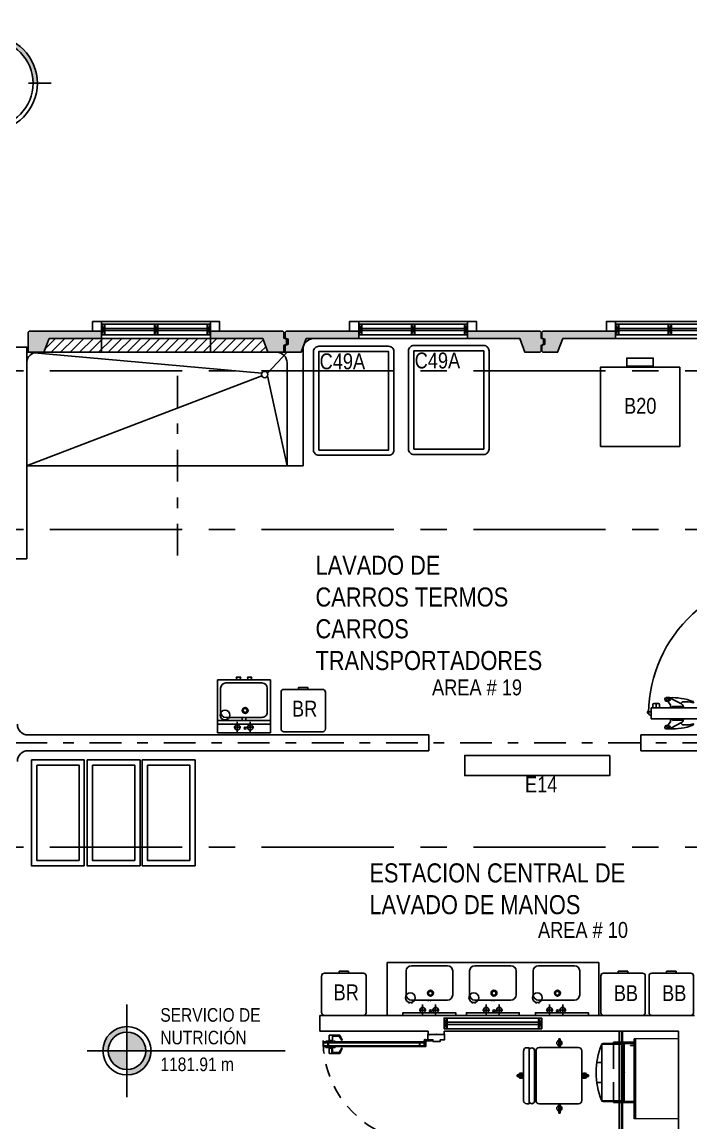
# Model space of a CAD drawing. Extents: x -28 to 149, y -33 to 76.
# Drawn here: x 40.31 to 46.62, y 27.67 to 38.07 of the extents above; entities that cross this region are included whole.
import ezdxf

# ---------------------------------------------------------------- set-up
doc = ezdxf.new("R2010")
doc.units = 0
doc.set_wipeout_variables(frame=1)
for name, pattern in [('CENTER', [2, 1.25, -0.25, 0.25, -0.25]), ('DASHDOT', [1, 0.5, -0.25, 0, -0.25]), ('DASHDOT2', [12.7, 6.35, -3.175, 0, -3.175]), ('HIDDEN', [0.375, 0.25, -0.125]), ('HIDDEN2', [0.1875, 0.125, -0.0625])]:
    doc.linetypes.add(name, pattern=pattern)
doc.layers.add('01', color=1, linetype='Continuous', lineweight=25)
for name, color, linetype in [('arq-columnas', 5, 'Continuous'), ('arq-ejes', 1, 'DASHDOT2'), ('arq-ejes-circulo', 3, 'Continuous'), ('arq-ejes-principales', 1, 'CENTER'), ('arq-equipamiento', 1, 'Continuous'), ('arq-hatch', 252, 'Continuous'), ('arq-mobiliario', 1, 'Continuous'), ('arq-mobiliario sanitario', 1, 'Continuous'), ('arq-niveles', 1, 'Continuous'), ('arq-pared mamposteria', 4, 'Continuous'), ('arq-paredes-liv', 3, 'Continuous'), ('arq-prefafricado', 1, 'Continuous'), ('arq-puertas', 2, 'Continuous'), ('arq-san', 1, 'Continuous'), ('arq-text-area', 3, 'Continuous'), ('arq-text-codigo', 1, 'Continuous'), ('arq-text-equipamiento', 2, 'Continuous'), ('arq-ventanas', 2, 'Continuous')]:
    doc.layers.add(name, color=color, linetype=linetype)
doc.layers.add('mv', color=191, linetype='Continuous', plot=False)
doc.styles.add('dape 2', font='ARIALN.TTF', dxfattribs={"height": 2.5})

# ---------------------------------------------------------------- blocks, each defined once
blk = doc.blocks.new('*U174')
for p, q in [((1.485, 0), (0, 0)), ((0, 0), (0, -0.56)), ((1.485, -0.56), (1.485, 0)), ((0, -0.56), (1.485, -0.56))]:
    blk.add_line(p, q)
at = {"color": 251}
for p, q in [((0, -0.53), (1.485, -0.53)), ((0, -0.54), (1.485, -0.54))]:
    blk.add_line(p, q, dxfattribs=at)
blk = doc.blocks.new('teclado')
for p, q in [((-0.285, 0.205), (-0.285, -0.145)), ((-0.275, 0.205), (-0.275, -0.145)), ((0.275, -0.145), (0.275, 0.205)), ((0.285, -0.145), (0.285, 0.205)), ((-0.275, -0.045), (0.275, -0.045)), ((-0.275, -0.242), (-0.275, -0.045)), ((-0.267, -0.25), (-0.267, -0.045)), ((0.267, -0.045), (0.267, -0.25)), ((0.275, -0.045), (0.275, -0.242)), ((0.262, -0.255), (-0.262, -0.255)), ((-0.095, -0.255), (-0.095, -0.304)), ((0.095, -0.255), (0.095, -0.304))]:
    blk.add_line(p, q)
at = {"linetype": 'HIDDEN'}
for p, q in [((0.285, 0.205), (-0.285, 0.205)), ((-0.285, -0.145), (0.285, -0.145))]:
    blk.add_line(p, q, dxfattribs=at)
for centre, major_axis, start_param, end_param in [((-0.255, -0.242), (0.0141, 0.0141), 2.356194, 3.551309), ((-0.262, -0.25), (-0.00354, 0.00354), 0.785398, 2.356194), ((0, 0.405), (-0.506, 0.506), 1.980513, 2.731876), ((0.255, -0.242), (-0.0141, 0.0141), 2.731876, 3.926991), ((0.262, -0.25), (0.00354, 0.00354), 3.926991, 5.497787)]:
    blk.add_ellipse(centre, major_axis=major_axis, ratio=1, start_param=start_param, end_param=end_param)
blk.add_point((0, -0.045))
blk = doc.blocks.new('*U156')
at = {"linetype": 'Continuous'}
h = blk.add_hatch(color=251, dxfattribs=at)
h.paths.add_polyline_path([(0.1643, 0.326), (0.1803, 0.326, -0.414214), (0, 0.1457), (0, 0.1617, 0.414214)])
h.paths.add_polyline_path([(-0.1643, 0.326), (-0.1803, 0.326, -0.414214), (0, 0.5063), (0, 0.4903, 0.414214)])
for p, q in [((0, 0.5577), (0, 0.4724)), ((0, 0.5432), (0, 0.4579)), ((-0.1464, 0.326), (-0.2317, 0.326)), ((0.1464, 0.326), (0.2317, 0.326)), ((0, 0.1796), (0, 0.0943))]:
    blk.add_line(p, q, dxfattribs=at)
at = {"linetype": 'CENTER', "ltscale": 0.7}
blk.add_line((0, 0.1457), (0, 0.1457), dxfattribs=at)
at = {"linetype": 'Continuous'}
for radius in [0.1803, 0.1643]:
    blk.add_circle((0, 0.326), radius, dxfattribs=at)
blk = doc.blocks.new('BB')
for points in [[(0.184, 0), (-0.184, 0)], [(-0.21, -0.026), (-0.21, -0.374)], [(0.21, -0.374), (0.21, -0.026)], [(-0.184, -0.4), (0.184, -0.4)]]:
    blk.add_lwpolyline(points)
blk.add_lwpolyline([(0.045, -0.4), (0.045, -0.417), (-0.045, -0.417), (-0.045, -0.4)], close=True)
for centre, start, end in [((0.184, -0.026), 0, 90), ((-0.184, -0.026), 90, 180), ((-0.184, -0.374), 180, 270), ((0.184, -0.374), 270, 0)]:
    blk.add_arc(centre, 0.0258, start, end)
blk = doc.blocks.new('BR')
for p, q in [((-0.21, -0.374), (-0.21, -0.026)), ((-0.184, 0), (0.184, 0)), ((0.21, -0.026), (0.21, -0.374)), ((0.184, -0.4), (-0.184, -0.4)), ((-0.045, -0.4), (-0.045, -0.417)), ((0.045, -0.4), (-0.045, -0.4)), ((0.045, -0.417), (0.045, -0.4)), ((-0.045, -0.417), (0.045, -0.417))]:
    blk.add_line(p, q)
for centre, start, end in [((-0.184, -0.026), 90, 180), ((0.184, -0.026), 0, 90), ((-0.184, -0.374), 180, 270), ((0.184, -0.374), 270, 0)]:
    blk.add_arc(centre, 0.0258, start, end)
blk = doc.blocks.new('E14')
blk.add_lwpolyline([(0, 0), (1.37, 0), (1.37, 0.19), (0, 0.19)], close=True)
blk = doc.blocks.new('B20A')
for points in [[(0.25, 0.761), (0.5, 0.761), (0.5, 0.836), (0.25, 0.836)], [(0, 0), (0.75, 0), (0.75, 0.75), (0, 0.75)]]:
    blk.add_lwpolyline(points, close=True)
blk.add_lwpolyline([(0.338, 0.761), (0.338, 0.75), (0.41, 0.75), (0.41, 0.761)])
blk.add_arc((0.374, 0.775), 0.0254, 214.3296, 325.6704)
blk = doc.blocks.new('C49A')
at = {"linetype": 'Continuous'}
blk.add_lwpolyline([(0.71, 0.515, -0.414214), (0.76, 0.465), (0.76, -0.465, -0.414214), (0.71, -0.515), (0.05, -0.515, -0.414214), (0, -0.465), (0, 0.465, -0.414214), (0.05, 0.515)], format="xyb", close=True, dxfattribs=at)
blk.add_lwpolyline([(0.71, 0.465), (0.71, -0.465), (0.05, -0.465), (0.05, 0.465)], close=True, dxfattribs=at)
blk = doc.blocks.new('LAV.')
for p, q in [((0.166, 0.5), (0.157, 0.525)), ((0.157, 0.525), (0.198, 0.525)), ((0.189, 0.5), (0.198, 0.525)), ((0.302, 0.525), (0.261, 0.525)), ((0.27, 0.5), (0.261, 0.525)), ((0.293, 0.5), (0.302, 0.525)), ((-0.021, 0.5), (0.479, 0.5)), ((-0.021, 0.5), (-0.021, 0)), ((0.009, 0.42), (0.009, 0.194)), ((0.059, 0.47), (0.399, 0.47)), ((0.449, 0.194), (0.449, 0.42)), ((0.479, 0), (0.479, 0.5)), ((0.479, 0.114), (-0.021, 0.114)), ((0.037, 0.122), (0.037, 0.114)), ((0.399, 0.144), (0.059, 0.144)), ((0.063, 0.122), (0.063, 0.114)), ((0.213, 0.138), (0.213, 0.114)), ((0.246, 0.138), (0.246, 0.114)), ((-0.021, 0.081), (0.479, 0.081)), ((0.132, 0.051), (0.2, 0.051)), ((0.166, 0), (0.166, 0.102)), ((0.254, 0.051), (0.322, 0.051)), ((0.288, 0), (0.288, 0.102)), ((-0.021, 0), (0.479, 0))]:
    blk.add_line(p, q)
for centre, radius in [((0.05, 0.167), 0.046), ((0.24, 0.21), 0.028), ((0.166, 0.051), 0.0254), ((0.24, 0.042), 0.0102), ((0.288, 0.051), 0.0254)]:
    blk.add_circle(centre, radius)
at = {"color": 251}
for radius in [0.0254, 0.0188]:
    blk.add_circle((0.24, 0.21), radius, dxfattribs=at)
for centre, radius, start, end in [((0.059, 0.42), 0.05, 90, 180), ((0.399, 0.42), 0.05, 0, 90), ((0.059, 0.194), 0.05, 180, 270), ((0.229, 0.119), 0.025, 48.2195, 131.7805), ((0.399, 0.194), 0.05, 270, 0)]:
    blk.add_arc(centre, radius, start, end)
blk = doc.blocks.new('DIV-V')
for p, q in [((0.03, 0.04), (0, -0.06)), ((0.03, -0.06), (0, 0.04))]:
    blk.add_line(p, q)
blk.add_lwpolyline([(0.03, 0.04), (0.03, -0.06), (0, -0.06), (0, 0.04)], close=True)
blk = doc.blocks.new('S09')
for p, q in [((0.205, 0.258), (0.205, 0.348)), ((0.218, 0.348), (0.205, 0.348)), ((0.218, 0.348), (0.218, 0.258)), ((0, 0.228), (0, -0.242)), ((0.403, 0.258), (0.03, 0.258)), ((0.433, -0.242), (0.433, 0.228)), ((0.448, 0.231), (0.448, -0.244)), ((0.499, 0.258), (0.499, -0.271)), ((0.52, 0.258), (0.499, 0.258)), ((0.55, -0.242), (0.55, 0.232)), ((0, 0), (-0.062, 0)), ((-0.062, 0), (-0.062, -0.014)), ((0.448, 0.026), (0.433, 0.026)), ((0.61, 0), (0.55, 0)), ((0.61, -0.014), (0.61, 0)), ((-0.062, -0.014), (0, -0.014)), ((0.449, -0.042), (0.433, -0.042)), ((0.55, -0.014), (0.61, -0.014)), ((0.03, -0.272), (0.403, -0.272)), ((0.205, -0.355), (0.205, -0.272)), ((0.218, -0.272), (0.218, -0.355)), ((0.499, -0.271), (0.52, -0.271)), ((0.218, -0.355), (0.205, -0.355))]:
    blk.add_line(p, q)
for centre, radius, start, end in [((0.212, 0.301), 0.0245, 105.2437, 254.7563), ((0.212, 0.301), 0.0245, 285.2437, 74.7563), ((0.03, 0.228), 0.03, 90, 180), ((0.403, 0.228), 0.03, 0, 90), ((0.473, 0.232), 0.0257, 360, 180), ((0.52, 0.228), 0.0304, 8.8063, 90), ((-0.025, -0.007), 0.0246, 16.0134, 163.9866), ((0.575, -0.007), 0.024, 17.4264, 162.5736), ((-0.025, -0.007), 0.0246, 197.9938, 342.0062), ((0.575, -0.007), 0.024, 197.4264, 342.5736), ((0.03, -0.242), 0.03, 180, 270), ((0.212, -0.315), 0.0245, 106.3464, 253.6536), ((0.212, -0.315), 0.0245, 284.1467, 75.8533), ((0.403, -0.242), 0.03, 270, 360), ((0.473, -0.244), 0.0257, 180, 0), ((0.52, -0.242), 0.0292, 270, 0)]:
    blk.add_arc(centre, radius, start, end)
blk = doc.blocks.new('GHJK')
at = {"layer": 'arq-hatch'}
h = blk.add_hatch(color=256, dxfattribs=at)
h.paths.add_polyline_path([(72.063, 153.2), (72.231, 153.2), (72.213, 153.153), (72.073, 153.153), (72.063, 153.163)])
h.paths.add_polyline_path([(72.063, 153.276), (72.063, 153.288), (72.063, 153.343), (72.073, 153.353), (72.757, 153.353), (72.757, 153.283), (72.263, 153.283), (72.231, 153.2), (72.063, 153.2), (72.063, 153.218), (72.063, 153.231), (72.063, 153.253)])
h = blk.add_hatch(color=256, dxfattribs=at)
h.paths.add_polyline_path([(73.786, 153.353), (74.47, 153.353), (74.48, 153.343), (74.48, 153.288), (74.504, 153.276), (74.504, 153.231), (74.48, 153.218), (74.48, 153.2), (74.311, 153.2), (74.28, 153.283), (73.786, 153.283)])
h.paths.add_polyline_path([(74.311, 153.2), (74.48, 153.2), (74.48, 153.163), (74.47, 153.153), (74.329, 153.153)])
h = blk.add_hatch(color=256, dxfattribs=at)
h.paths.add_polyline_path([(74.491, 153.343), (74.501, 153.353), (75.186, 153.353), (75.186, 153.283), (74.691, 153.283), (74.659, 153.2), (74.491, 153.2), (74.491, 153.218), (74.521, 153.231), (74.521, 153.276), (74.491, 153.288)])
h.paths.add_polyline_path([(74.491, 153.163), (74.491, 153.2), (74.659, 153.2), (74.641, 153.153), (74.501, 153.153)])
h = blk.add_hatch(color=256, dxfattribs=at)
h.paths.add_polyline_path([(76.909, 153.343), (76.899, 153.353), (76.214, 153.353), (76.214, 153.283), (76.709, 153.283), (76.741, 153.2), (76.909, 153.2), (76.909, 153.218), (76.879, 153.231), (76.879, 153.276), (76.909, 153.288)])
h.paths.add_polyline_path([(76.909, 153.163), (76.909, 153.2), (76.741, 153.2), (76.759, 153.153), (76.899, 153.153)])
h = blk.add_hatch(color=256, dxfattribs=at)
h.paths.add_polyline_path([(76.214, 153.353), (76.899, 153.353), (76.909, 153.343), (76.909, 153.288), (76.933, 153.276), (76.933, 153.231), (76.909, 153.218), (76.909, 153.2), (76.74, 153.2), (76.709, 153.283), (76.214, 153.283)])
h.paths.add_polyline_path([(76.74, 153.2), (76.909, 153.2), (76.909, 153.163), (76.899, 153.153), (76.757, 153.153)])
h = blk.add_hatch(color=256, dxfattribs=at)
h.paths.add_polyline_path([(77.083, 153.2), (76.915, 153.2), (76.915, 153.163), (76.925, 153.153), (77.065, 153.153)])
h.paths.add_polyline_path([(77.115, 153.283), (77.612, 153.283), (77.612, 153.353), (76.925, 153.353), (76.915, 153.343), (76.915, 153.288), (76.945, 153.276), (76.945, 153.231), (76.915, 153.218), (76.915, 153.2), (77.083, 153.2)])
for p, q in [((73.786, 153.283), (73.786, 153.353)), ((75.186, 153.283), (75.186, 153.353)), ((76.214, 153.283), (76.214, 153.353)), ((76.214, 153.353), (76.214, 153.283))]:
    blk.add_line(p, q)
at = {"layer": 'arq-prefafricado'}
for p, q in [((72.757, 153.353), (72.757, 153.283)), ((73.786, 153.353), (73.786, 153.283)), ((75.186, 153.353), (75.186, 153.283)), ((77.612, 153.353), (77.612, 153.283))]:
    blk.add_line(p, q, dxfattribs=at)
for points in [[(72.757, 153.283), (72.263, 153.283), (72.213, 153.153), (72.213, 153.153), (72.073, 153.153), (72.063, 153.163), (72.063, 153.218), (72.063, 153.231), (72.063, 153.276), (72.063, 153.288), (72.063, 153.343), (72.073, 153.353), (72.757, 153.353)], [(73.786, 153.353), (74.47, 153.353), (74.48, 153.343), (74.48, 153.288), (74.504, 153.276), (74.504, 153.231), (74.48, 153.218), (74.48, 153.163), (74.47, 153.153), (74.329, 153.153), (74.329, 153.153), (74.28, 153.283), (73.786, 153.283)], [(75.186, 153.283), (74.691, 153.283), (74.641, 153.153), (74.641, 153.153), (74.501, 153.153), (74.491, 153.163), (74.491, 153.218), (74.521, 153.231), (74.521, 153.276), (74.491, 153.288), (74.491, 153.343), (74.501, 153.353), (75.186, 153.353)], [(76.214, 153.353), (76.899, 153.353), (76.909, 153.343), (76.909, 153.288), (76.933, 153.276), (76.933, 153.231), (76.909, 153.218), (76.909, 153.163), (76.899, 153.153), (76.757, 153.153), (76.757, 153.153), (76.709, 153.283), (76.214, 153.283)], [(77.612, 153.283), (77.115, 153.283), (77.065, 153.153), (77.065, 153.153), (76.925, 153.153), (76.915, 153.163), (76.915, 153.218), (76.945, 153.231), (76.945, 153.276), (76.915, 153.288), (76.915, 153.343), (76.925, 153.353), (77.612, 153.353)]]:
    blk.add_lwpolyline(points, dxfattribs=at)
at = {"layer": 'arq-ventanas'}
for p, q in [((73.786, 153.418), (72.757, 153.418)), ((73.257, 153.378), (72.787, 153.378)), ((73.257, 153.358), (72.787, 153.358)), ((73.756, 153.378), (73.287, 153.378)), ((73.756, 153.358), (73.287, 153.358)), ((75.186, 153.418), (76.214, 153.418)), ((75.216, 153.378), (75.685, 153.378)), ((75.216, 153.358), (75.685, 153.358)), ((75.715, 153.378), (76.184, 153.378)), ((75.715, 153.358), (76.184, 153.358)), ((78.64, 153.418), (77.612, 153.418)), ((78.111, 153.378), (77.642, 153.378)), ((78.111, 153.358), (77.642, 153.358)), ((78.61, 153.378), (78.141, 153.378)), ((78.61, 153.358), (78.141, 153.358)), ((73.786, 153.318), (72.757, 153.318)), ((75.186, 153.318), (76.214, 153.318)), ((78.64, 153.318), (77.612, 153.318))]:
    blk.add_line(p, q, dxfattribs=at)
for points in [[(72.672, 153.353), (72.672, 153.443), (72.757, 153.443), (72.757, 153.353)], [(73.872, 153.353), (73.872, 153.443), (73.786, 153.443), (73.786, 153.353)], [(73.786, 153.353), (73.786, 153.443), (73.872, 153.443), (73.872, 153.353)], [(75.1, 153.353), (75.1, 153.443), (75.186, 153.443), (75.186, 153.353)], [(75.186, 153.353), (75.186, 153.443), (75.1, 153.443), (75.1, 153.353)], [(76.3, 153.353), (76.3, 153.443), (76.214, 153.443), (76.214, 153.353)], [(76.214, 153.353), (76.214, 153.443), (76.3, 153.443), (76.3, 153.353)], [(77.526, 153.353), (77.526, 153.443), (77.612, 153.443), (77.612, 153.353)], [(77.612, 153.353), (77.612, 153.443), (77.526, 153.443), (77.526, 153.353)]]:
    blk.add_lwpolyline(points, dxfattribs=at)
for points in [[(73.786, 153.283), (73.786, 153.443), (72.757, 153.443), (72.757, 153.283)], [(75.186, 153.283), (75.186, 153.443), (76.214, 153.443), (76.214, 153.283)], [(78.64, 153.283), (78.64, 153.443), (77.612, 153.443), (77.612, 153.283)]]:
    blk.add_lwpolyline(points, close=True, dxfattribs=at)
at = {"layer": 'arq-ventanas', "xscale": -1, "rotation": 0.0006313759814169372}
for p in [(72.787, 153.378), (73.287, 153.378), (75.216, 153.378), (77.642, 153.378), (78.141, 153.378)]:
    blk.add_blockref('DIV-V', p, dxfattribs=at)
at = {"layer": 'arq-ventanas'}
for p, rotation in [((73.756, 153.378), 359.9993686240185), ((75.685, 153.378), 359.9993686240187), ((76.184, 153.378), 359.9993686240187)]:
    blk.add_blockref('DIV-V', p, dxfattribs=dict(at, rotation=rotation))
blk = doc.blocks.new('LAVAMANOS')
for p, q in [((44.694, 30.536), (45.194, 30.536)), ((44.774, 30.506), (45.114, 30.506)), ((45.374, 30.506), (45.714, 30.506)), ((45.974, 30.506), (46.314, 30.506)), ((44.724, 30.456), (44.724, 30.23)), ((45.164, 30.23), (45.164, 30.456)), ((45.324, 30.456), (45.324, 30.23)), ((45.764, 30.23), (45.764, 30.456)), ((45.924, 30.456), (45.924, 30.23)), ((46.364, 30.23), (46.364, 30.456)), ((45.114, 30.18), (44.774, 30.18)), ((45.714, 30.18), (45.374, 30.18)), ((46.314, 30.18), (45.974, 30.18)), ((44.752, 30.158), (44.752, 30.15)), ((44.777, 30.158), (44.777, 30.15)), ((44.846, 30.087), (44.914, 30.087)), ((44.88, 30.036), (44.88, 30.138)), ((44.969, 30.087), (45.037, 30.087)), ((45.003, 30.036), (45.003, 30.138)), ((45.352, 30.158), (45.352, 30.15)), ((45.377, 30.158), (45.377, 30.15)), ((45.446, 30.087), (45.514, 30.087)), ((45.48, 30.036), (45.48, 30.138)), ((45.569, 30.087), (45.637, 30.087)), ((45.603, 30.036), (45.603, 30.138)), ((45.952, 30.158), (45.952, 30.15)), ((45.977, 30.158), (45.977, 30.15)), ((46.046, 30.087), (46.114, 30.087)), ((46.08, 30.036), (46.08, 30.138)), ((46.169, 30.087), (46.237, 30.087)), ((46.203, 30.036), (46.203, 30.138)), ((44.694, 30.036), (45.194, 30.036))]:
    blk.add_line(p, q)
blk.add_lwpolyline([(44.544, 30.536), (46.544, 30.536), (46.544, 30.036), (44.544, 30.036)], close=True)
for centre, radius in [((44.764, 30.203), 0.046), ((44.954, 30.246), 0.028), ((44.954, 30.246), 0.0254), ((44.954, 30.246), 0.0188), ((45.364, 30.203), 0.046), ((45.554, 30.246), 0.028), ((45.554, 30.246), 0.0254), ((45.554, 30.246), 0.0188), ((45.964, 30.203), 0.046), ((46.154, 30.246), 0.028), ((46.154, 30.246), 0.0254), ((46.154, 30.246), 0.0188), ((44.88, 30.087), 0.0254), ((44.954, 30.078), 0.0102), ((45.003, 30.087), 0.0254), ((45.48, 30.087), 0.0254), ((45.554, 30.078), 0.0102), ((45.603, 30.087), 0.0254), ((46.08, 30.087), 0.0254), ((46.154, 30.078), 0.0102), ((46.203, 30.087), 0.0254)]:
    blk.add_circle(centre, radius)
for centre, radius, start, end in [((44.774, 30.456), 0.05, 90, 180), ((45.114, 30.456), 0.05, 0, 90), ((45.374, 30.456), 0.05, 90, 180), ((45.714, 30.456), 0.05, 0, 90), ((45.974, 30.456), 0.05, 90, 180), ((46.314, 30.456), 0.05, 0, 90), ((44.774, 30.23), 0.05, 180, 270), ((44.944, 30.155), 0.025, 48.2195, 131.7805), ((45.114, 30.23), 0.05, 270, 0), ((45.374, 30.23), 0.05, 180, 270), ((45.544, 30.155), 0.025, 48.2195, 131.7805), ((45.714, 30.23), 0.05, 270, 0), ((45.974, 30.23), 0.05, 180, 270), ((46.314, 30.23), 0.05, 270, 0)]:
    blk.add_arc(centre, radius, start, end)
blk = doc.blocks.new('A01')
blk.add_wipeout([(0, 0), (15.12, 0), (15.12, -8.39), (0, -8.39)])
at = {"lineweight": 15}
for p, q in [((0, 0), (0, -8.07)), ((0, 0), (15.12, 0)), ((15.12, 0), (15.12, -8.07)), ((2.4, -8.07), (7.56, -8.07)), ((12.73, -8.07), (15.12, -8.07))]:
    blk.add_line(p, q, dxfattribs=at)
at = {"linetype": 'Continuous', "lineweight": 5}
for p, q in [((0, -8.07), (15.12, -8.07)), ((0, -8.07), (0, -8.39)), ((7.56, -8.07), (7.56, -8.39)), ((15.12, -8.07), (15.12, -8.39)), ((0, -8.39), (15.12, -8.39))]:
    blk.add_line(p, q, dxfattribs=at)
at = {"color": 251, "linetype": 'Continuous', "lineweight": 5}
for p, q in [((0, -8.19), (15.12, -8.19)), ((13.62, -8.39), (13.62, -8.41)), ((13.62, -8.39), (14.02, -8.39)), ((13.62, -8.41), (14.02, -8.41)), ((13.77, -8.59), (13.87, -8.59)), ((13.77, -8.59), (13.77, -9.08)), ((13.77, -8.62), (13.87, -8.62)), ((13.77, -8.69), (13.87, -8.69)), ((13.77, -8.98), (13.87, -8.98)), ((13.77, -9.04), (13.77, -9.08)), ((13.77, -9.05), (13.87, -9.05)), ((13.77, -9.08), (13.87, -9.08)), ((13.8, -8.41), (13.8, -8.59)), ((13.84, -8.41), (13.84, -8.59)), ((13.87, -8.59), (13.87, -9.08)), ((14.02, -8.39), (14.02, -8.41))]:
    blk.add_line(p, q, dxfattribs=at)
blk = doc.blocks.new('16')
for p, q in [((0, 1.319), (0, 1.046)), ((0, 1.319), (0.047, 1.319)), ((0, 1.319), (0.047, 1.046)), ((0, 1.046), (0.047, 1.319)), ((0.047, 1.046), (0.047, 1.319)), ((0.047, 1.141), (0.047, 1.209)), ((0.047, 1.209), (0.063, 1.209)), ((0.058, 1.149), (0.047, 1.141)), ((0.065, 1.138), (0.058, 1.149)), ((0.066, 1.206), (0.064, 1.206)), ((0.064, 1.192), (0.064, 1.206)), ((0.064, 1.204), (0.064, 1.195)), ((0.066, 1.192), (0.064, 1.192)), ((0.074, 1.147), (0.065, 1.138)), ((0.066, 1.192), (0.066, 1.206)), ((-0.113, 1.086), (-0.106, 1.086)), ((-0.113, 1.022), (-0.113, 1.086)), ((-0.113, 1.082), (-0.108, 1.086)), ((-0.113, 1.081), (-0.113, 1.075)), ((-0.113, 1.073), (-0.106, 1.079)), ((-0.113, 1.075), (-0.084, 1.075)), ((-0.113, 1.071), (-0.085, 1.071)), ((-0.113, 1.071), (-0.113, 1.066)), ((-0.113, 1.065), (-0.106, 1.071)), ((-0.113, 1.056), (-0.106, 1.062)), ((-0.113, 1.048), (-0.106, 1.054)), ((-0.113, 1.039), (-0.106, 1.046)), ((-0.106, 1.029), (-0.106, 1.086)), ((-0.061, 1.021), (-0.061, 1.05)), ((-0.056, 1.021), (-0.056, 1.049)), ((0, 1.046), (0.047, 1.046)), ((0.024, 1.02), (0.024, 1.049)), ((0.029, 1.02), (0.029, 1.049)), ((0.031, 1.068), (0.037, 1.07)), ((0.031, 1.067), (0.031, 1.069)), ((0.031, 1.068), (0.037, 1.066)), ((0.032, 1.067), (0.033, 1.069)), ((0.033, 1.067), (0.034, 1.069)), ((0.034, 1.067), (0.035, 1.07)), ((0.035, 1.066), (0.036, 1.07)), ((0.036, 1.066), (0.038, 1.07)), ((0.048, 1.07), (0.037, 1.07)), ((0.037, 1.066), (0.039, 1.07)), ((0.048, 1.066), (0.037, 1.066)), ((0.038, 1.066), (0.04, 1.07)), ((0.04, 1.066), (0.042, 1.07)), ((0.041, 1.066), (0.043, 1.07)), ((0.043, 1.066), (0.045, 1.07)), ((0.044, 1.066), (0.046, 1.07)), ((0.045, 1.066), (0.047, 1.07)), ((0.046, 1.066), (0.048, 1.07)), ((0.047, 1.066), (0.049, 1.07)), ((0.067, 1.07), (0.048, 1.07)), ((0.067, 1.066), (0.048, 1.066)), ((0.049, 1.066), (0.05, 1.07)), ((0.05, 1.099), (0.057, 1.093)), ((0.05, 1.085), (0.057, 1.078)), ((0.05, 1.071), (0.057, 1.064)), ((0.05, 1.066), (0.052, 1.07)), ((0.05, 1.057), (0.057, 1.05)), ((0.05, 1.042), (0.057, 1.036)), ((0.051, 1.111), (0.051, 1.029)), ((0.057, 1.111), (0.051, 1.111)), ((0.051, 1.066), (0.053, 1.07)), ((0.052, 1.111), (0.057, 1.107)), ((0.053, 1.066), (0.054, 1.07)), ((0.054, 1.066), (0.056, 1.07)), ((0.054, 1.066), (0.056, 1.07)), ((0.055, 1.066), (0.057, 1.07)), ((0.055, 1.066), (0.057, 1.07)), ((0.056, 1.066), (0.058, 1.07)), ((0.056, 1.066), (0.058, 1.07)), ((0.057, 1.111), (0.057, 1.023)), ((0.057, 1.066), (0.059, 1.07)), ((0.057, 1.066), (0.059, 1.07)), ((0.058, 1.066), (0.06, 1.07)), ((0.058, 1.066), (0.06, 1.07)), ((0.06, 1.066), (0.062, 1.07)), ((0.06, 1.066), (0.062, 1.07)), ((0.061, 1.066), (0.063, 1.07)), ((0.061, 1.066), (0.063, 1.07)), ((0.062, 1.066), (0.064, 1.07)), ((0.062, 1.066), (0.064, 1.07)), ((0.063, 1.066), (0.065, 1.07)), ((0.063, 1.066), (0.065, 1.07)), ((0.065, 1.066), (0.067, 1.07)), ((0.065, 1.066), (0.067, 1.07)), ((0.069, 1.072), (0.067, 1.072)), ((0.067, 1.064), (0.067, 1.072)), ((0.069, 1.064), (0.067, 1.064)), ((0.069, 1.064), (0.069, 1.072)), ((-0.113, 1.031), (-0.106, 1.037)), ((-0.113, 1.022), (-0.106, 1.029)), ((-0.049, 1.022), (-0.113, 1.022)), ((-0.049, 1.029), (-0.106, 1.029)), ((-0.104, 1.022), (-0.098, 1.029)), ((-0.096, 1.022), (-0.089, 1.029)), ((-0.094, 1.037), (-0.094, 1.032)), ((-0.094, 1.037), (0.047, 1.037)), ((-0.094, 1.032), (0.047, 1.032)), ((-0.063, 1.005), (-0.092, 1.032)), ((-0.092, 1.032), (-0.022, 1.032)), ((-0.087, 1.022), (-0.081, 1.029)), ((-0.079, 1.022), (-0.072, 1.029)), ((-0.07, 1.022), (-0.064, 1.029)), ((-0.066, 1.021), (-0.061, 1.021)), ((-0.022, 1.005), (-0.063, 1.005)), ((-0.062, 1.022), (-0.055, 1.029)), ((-0.056, 1.021), (-0.051, 1.021)), ((-0.053, 1.022), (-0.049, 1.027)), ((-0.049, 1.022), (-0.049, 1.029)), ((-0.022, 1.032), (-0.022, 1.005)), ((0.017, 1.023), (0.017, 1.029)), ((0.051, 1.029), (0.017, 1.029)), ((0.057, 1.023), (0.017, 1.023)), ((0.019, 1.02), (0.024, 1.02)), ((0.021, 1.03), (0.027, 1.023)), ((0.029, 1.02), (0.034, 1.02)), ((0.035, 1.03), (0.042, 1.023)), ((0.047, 1.037), (0.047, 1.032)), ((0.049, 1.03), (0.056, 1.023)), ((-0.047, 0.022), (-0.111, 0.022)), ((-0.111, 0.022), (-0.111, -0.042)), ((-0.111, 0.022), (-0.104, 0.015)), ((-0.111, 0.013), (-0.104, 0.007)), ((-0.111, 0.005), (-0.104, -0.002)), ((-0.047, 0.015), (-0.104, 0.015)), ((-0.104, 0.015), (-0.104, -0.042)), ((-0.102, 0.022), (-0.096, 0.015)), ((-0.094, 0.022), (-0.087, 0.015)), ((-0.094, 0.014), (0.047, 0.014)), ((-0.094, 0.009), (-0.094, 0.014)), ((-0.094, 0.009), (0.047, 0.009)), ((-0.085, 0.022), (-0.079, 0.015)), ((-0.077, 0.022), (-0.071, 0.015)), ((-0.068, 0.022), (-0.062, 0.015)), ((-0.066, 0.023), (-0.061, 0.023)), ((-0.061, 0.023), (-0.061, -0.006)), ((-0.06, 0.022), (-0.054, 0.015)), ((-0.056, 0.023), (-0.056, -0.005)), ((-0.056, 0.023), (-0.051, 0.023)), ((-0.052, 0.022), (-0.047, 0.017)), ((-0.047, 0.022), (-0.047, 0.015)), ((0, -0.255), (0, 0)), ((0, 0), (0.047, -0.255)), ((0, -0.255), (0.047, 0)), ((0, 0), (0.047, 0)), ((0.057, 0.022), (0.017, 0.022)), ((0.017, 0.022), (0.017, 0.016)), ((0.051, 0.016), (0.017, 0.016)), ((0.019, 0.024), (0.024, 0.024)), ((0.021, 0.016), (0.028, 0.022)), ((0.024, 0.024), (0.024, -0.005)), ((0.029, 0.024), (0.029, -0.005)), ((0.029, 0.024), (0.034, 0.024)), ((0.036, 0.016), (0.042, 0.022)), ((0.047, 0.009), (0.047, 0.014)), ((0.047, 0), (0.047, -0.255)), ((0.05, 0.016), (0.056, 0.022)), ((0.051, -0.066), (0.051, 0.016)), ((0.051, 0.003), (0.057, 0.009)), ((0.057, -0.066), (0.057, 0.022)), ((1.216, 0.015), (1.113, -0.038)), ((1.217, -0.046), (1.258, 0.007)), ((1.258, 0.022), (1.228, 0.022)), ((1.272, 0.007), (1.272, 0.007)), ((-0.113, -0.027), (-0.113, -0.022)), ((-0.113, -0.027), (-0.085, -0.027)), ((-0.113, -0.031), (-0.084, -0.031)), ((-0.113, -0.037), (-0.113, -0.031)), ((-0.111, -0.004), (-0.104, -0.01)), ((-0.111, -0.012), (-0.104, -0.019)), ((-0.111, -0.021), (-0.104, -0.027)), ((-0.111, -0.029), (-0.104, -0.036)), ((-0.111, -0.038), (-0.106, -0.042)), ((-0.111, -0.042), (-0.104, -0.042)), ((0.024, -0.021), (0.03, -0.019)), ((0.024, -0.021), (0.025, -0.022)), ((0.024, -0.021), (0.03, -0.023)), ((0.025, -0.021), (0.026, -0.023)), ((0.026, -0.02), (0.027, -0.023)), ((0.027, -0.02), (0.028, -0.023)), ((0.028, -0.02), (0.03, -0.023)), ((0.029, -0.019), (0.031, -0.023)), ((0.03, -0.019), (0.032, -0.023)), ((0.041, -0.02), (0.03, -0.02)), ((0.041, -0.023), (0.03, -0.023)), ((0.031, -0.019), (0.033, -0.023)), ((0.033, -0.019), (0.035, -0.023)), ((0.034, -0.019), (0.036, -0.023)), ((0.036, -0.019), (0.038, -0.023)), ((0.037, -0.019), (0.039, -0.023)), ((0.038, -0.019), (0.04, -0.023)), ((0.039, -0.019), (0.041, -0.023)), ((0.04, -0.019), (0.042, -0.023)), ((0.06, -0.02), (0.041, -0.02)), ((0.06, -0.023), (0.041, -0.023)), ((0.042, -0.019), (0.044, -0.023)), ((0.043, -0.019), (0.045, -0.023)), ((0.044, -0.019), (0.046, -0.023)), ((0.046, -0.019), (0.048, -0.023)), ((0.047, -0.019), (0.049, -0.023)), ((0.047, -0.019), (0.049, -0.023)), ((0.047, -0.102), (0.12, -0.102)), ((0.048, -0.019), (0.05, -0.023)), ((0.048, -0.019), (0.05, -0.023)), ((0.049, -0.019), (0.051, -0.023)), ((0.049, -0.019), (0.051, -0.023)), ((0.05, -0.019), (0.052, -0.023)), ((0.05, -0.019), (0.052, -0.023)), ((0.051, -0.011), (0.057, -0.005)), ((0.051, -0.019), (0.053, -0.023)), ((0.051, -0.019), (0.053, -0.023)), ((0.051, -0.025), (0.057, -0.019)), ((0.051, -0.04), (0.057, -0.033)), ((0.051, -0.054), (0.057, -0.047)), ((0.057, -0.066), (0.051, -0.066)), ((0.053, -0.019), (0.055, -0.023)), ((0.053, -0.019), (0.055, -0.023)), ((0.053, -0.066), (0.057, -0.061)), ((0.054, -0.019), (0.056, -0.023)), ((0.054, -0.019), (0.056, -0.023)), ((0.055, -0.019), (0.057, -0.023)), ((0.055, -0.019), (0.057, -0.023)), ((0.057, -0.019), (0.058, -0.023)), ((0.057, -0.019), (0.058, -0.023)), ((0.058, -0.019), (0.06, -0.023)), ((0.058, -0.019), (0.06, -0.023)), ((0.06, -0.017), (0.06, -0.025)), ((0.062, -0.017), (0.06, -0.017)), ((0.062, -0.025), (0.06, -0.025)), ((0.062, -0.017), (0.062, -0.025)), ((0.2, -0.099), (0.131, -0.099)), ((1.402, -0.075), (0.201, -0.076)), ((0.201, -0.076), (0.201, -0.178)), ((0.219, -0.045), (0.219, -0.076)), ((0.272, -0.034), (0.23, -0.034)), ((0.251, -0.034), (0.251, -0.076)), ((0.283, -0.076), (0.283, -0.045)), ((1.001, -0.024), (1.001, -0.023)), ((1.097, -0.073), (1.097, -0.063)), ((1.217, -0.073), (1.097, -0.073)), ((1.196, -0.061), (1.104, -0.061)), ((1.203, -0.073), (1.203, -0.069)), ((1.217, -0.073), (1.217, -0.046)), ((1.26, -0.01), (1.241, -0.015)), ((1.258, -0.008), (1.247, -0.008)), ((1.321, -0.044), (1.321, -0.075)), ((1.374, -0.033), (1.332, -0.033)), ((1.353, -0.033), (1.353, -0.075)), ((1.385, -0.075), (1.385, -0.044)), ((1.402, -0.177), (1.402, -0.075)), ((0.047, -0.174), (0.12, -0.174)), ((0.113, -0.117), (0.113, -0.159)), ((0.131, -0.178), (0.201, -0.178)), ((1.402, -0.177), (0.201, -0.177)), ((1.217, -0.18), (1.097, -0.18)), ((1.097, -0.18), (1.097, -0.189)), ((1.196, -0.191), (1.104, -0.191)), ((1.203, -0.18), (1.203, -0.183)), ((1.217, -0.18), (1.217, -0.206)), ((1.217, -0.206), (1.258, -0.259)), ((1.427, -0.113), (1.402, -0.113)), ((1.414, -0.142), (1.402, -0.142)), ((1.427, -0.129), (1.414, -0.142)), ((1.427, -0.113), (1.427, -0.129)), ((0, -0.255), (0.047, -0.255)), ((1.001, -0.228), (1.001, -0.229)), ((1.216, -0.267), (1.113, -0.214)), ((1.258, -0.274), (1.228, -0.274)), ((1.26, -0.242), (1.241, -0.237)), ((1.258, -0.244), (1.247, -0.244)), ((1.272, -0.259), (1.272, -0.259))]:
    blk.add_line(p, q)
for centre, radius in [((1.228, 0), 0.00681), ((1.228, 0), 0.00549), ((0.142, -0.138), 0.0151), ((0.142, -0.138), 0.0118), ((1.425, -0.117), 0.000994), ((1.228, -0.252), 0.00681), ((1.228, -0.252), 0.00549)]:
    blk.add_circle(centre, radius)
for centre, radius, start, end in [((0.142, -0.138), 1.285, 0.8368, 94.2373), ((0.197, 1.201), 0.134, 176.7338, 204.0123), ((-0.112, 1.073), 0.00749, 100.1593, 259.8407), ((-0.079, 1.073), 0.00568, 196.929, 150.9712), ((-0.058, 1.055), 0.00568, 286.929, 240.9712), ((0.027, 1.054), 0.00568, 286.929, 240.9712), ((-0.059, 1.023), 0.00749, 190.1593, 349.8407), ((0.026, 1.022), 0.00749, 190.1593, 349.8407), ((-0.059, 0.022), 0.00749, 10.1593, 169.8407), ((0.026, 0.022), 0.00749, 10.1593, 169.8407), ((1.2, -0.513), 0.535, 86.9352, 110.9881), ((1.227, -0.039), 0.0555, 56.3589, 101.8634), ((1.258, 0.007), 0.0148, 360, 90), ((1.258, 0.007), 0.0148, 270, 360), ((-0.112, -0.029), 0.00749, 100.1593, 259.8407), ((-0.079, -0.029), 0.00568, 209.0288, 163.071), ((-0.058, -0.011), 0.00568, 119.0288, 73.071), ((0.027, -0.01), 0.00568, 119.0288, 73.071), ((0.131, -0.117), 0.0185, 90, 180), ((0.23, -0.045), 0.0111, 90, 180), ((0.272, -0.045), 0.0111, 360, 90), ((1.012, -0.023), 0.0111, 110.9881, 180), ((1.004, -0.024), 0.00333, 180, 285.6424), ((1.087, -0.321), 0.305, 87.3934, 105.6424), ((1.125, -0.063), 0.0277, 113.7657, 180), ((1.104, -0.069), 0.00739, 90, 180), ((1.094, -0.041), 0.0256, 12.7076, 73.7561), ((1.196, -0.069), 0.00739, 360, 90), ((1.257, 0.004), 0.0148, 282.4066, 342.1719), ((1.332, -0.044), 0.0111, 90, 180), ((1.374, -0.044), 0.0111, 360, 90), ((0.131, -0.159), 0.0185, 180, 270), ((1.104, -0.183), 0.00739, 180, 270), ((1.125, -0.189), 0.0277, 180, 246.2343), ((1.196, -0.183), 0.00739, 270, 360), ((1.425, -0.117), 0.0108, 282.6683, 158.2264), ((1.425, -0.117), 0.00935, 284.7104, 154.5635), ((1.425, -0.117), 0.0064, 291.774, 141.1394), ((1.004, -0.228), 0.00333, 74.3576, 180), ((1.012, -0.229), 0.0111, 180, 249.0119), ((1.087, 0.069), 0.305, 254.3576, 272.6066), ((1.2, 0.261), 0.535, 249.0119, 273.0648), ((1.094, -0.211), 0.0256, 286.2439, 347.2924), ((1.227, -0.213), 0.0555, 258.1366, 303.6411), ((1.258, -0.259), 0.0148, 360, 90), ((1.258, -0.259), 0.0148, 270, 360), ((1.257, -0.256), 0.0148, 17.8281, 77.5934)]:
    blk.add_arc(centre, radius, start, end)
blk = doc.blocks.new('*U135')
for p, q in [((-0.123, 1.043), (-0.123, 0.953)), ((-0.115, 1.043), (-0.123, 1.043)), ((-0.07, 1.043), (-0.062, 1.043)), ((-0.062, 1.043), (-0.062, 0.953)), ((-0.179, 1.006), (-0.179, 0.909)), ((-0.128, 1.011), (-0.174, 1.011)), ((-0.169, 0.984), (-0.169, 0.917)), ((-0.134, 0.978), (-0.169, 0.978)), ((-0.128, 0.986), (-0.167, 0.986)), ((-0.134, 0.978), (-0.128, 0.986)), ((-0.128, 1.016), (-0.128, 0.981)), ((-0.123, 1.016), (-0.128, 1.016)), ((-0.123, 0.981), (-0.128, 0.981)), ((-0.115, 0.953), (-0.123, 0.953)), ((-0.07, 0.953), (-0.062, 0.953)), ((-0.062, 1.016), (-0.057, 1.016)), ((-0.062, 0.981), (-0.057, 0.981)), ((-0.057, 1.016), (-0.057, 0.981)), ((-0.057, 1.011), (-0.011, 1.011)), ((-0.051, 0.978), (-0.057, 0.986)), ((-0.051, 0.978), (-0.016, 0.978)), ((-0.016, 0.984), (-0.016, 0.917)), ((-0.006, 1.006), (-0.006, 0.909)), ((-0.13, 0.889), (-0.179, 0.909)), ((-0.128, 0.892), (-0.169, 0.917)), ((-0.128, 0.892), (-0.13, 0.889)), ((-0.057, 0.892), (-0.016, 0.917)), ((-0.057, 0.892), (-0.055, 0.889)), ((-0.055, 0.889), (-0.006, 0.909))]:
    blk.add_line(p, q)
for points in [[(-0.115, 1.068), (-0.07, 1.068), (-0.07, 0.109), (-0.115, 0.109)], [(-0.078, 1.023), (-0.108, 1.023), (-0.108, 1.063), (-0.078, 1.063)], [(-0.108, 0.159), (-0.078, 0.159), (-0.078, 1.018), (-0.108, 1.018)], [(-0.078, 0.154), (-0.108, 0.154), (-0.108, 0.114), (-0.078, 0.114)]]:
    blk.add_lwpolyline(points, close=True)
for points in [[(-0.065, 0.109), (-0.115, 0.109), (-0.115, 0.099), (-0.065, 0.099)], [(-1.063, -0.069), (-1.07, -0.069), (-1.07, -0.079), (-1.02, -0.079), (-1.02, -0.039), (-1.005, -0.039), (-1.005, 0.031), (-1.02, 0.031), (-1.02, 0.079), (-1.07, 0.079), (-1.07, 0.069), (-1.06, 0.069)], [(-0.007, -0.069), (0, -0.069), (0, -0.079), (-0.05, -0.079), (-0.05, -0.039), (-0.065, -0.039), (-0.065, 0.031), (-0.05, 0.031), (-0.05, 0.079), (0, 0.079), (0, 0.069), (-0.01, 0.069)], [(-0.051, 0.095), (-0.051, 0.045), (-0.061, 0.045), (-0.061, 0.095)]]:
    blk.add_lwpolyline(points)
blk.add_circle((-0.056, 0.104), 0.01)
at = {"color": 251, "linetype": 'HIDDEN2'}
blk.add_arc((-0.056, 0.104), 0.964, 90, 180, dxfattribs=at)
for centre, radius, start, end in [((-0.174, 1.006), 0.005, 90, 180), ((-0.167, 0.984), 0.002, 90, 180), ((-0.011, 1.006), 0.005, 360, 90)]:
    blk.add_arc(centre, radius, start, end)
at = {"layer": 'mv'}
for p in [(-1.07, 0), (0, 0)]:
    blk.add_point(p, dxfattribs=at)

msp = doc.modelspace()

# ---------------------------------------------------------------- hatches: boundary and pattern name
at = {"layer": 'arq-niveles'}
h = msp.add_hatch(color=8, dxfattribs=at)
h.paths.add_polyline_path([(41.119, 28.35, 0.414214), (41.297, 28.172), (41.297, 28.35)])
h.paths.add_polyline_path([(41.297, 28.527), (41.297, 28.35), (41.474, 28.35, 0.414214)])
h.paths.add_polyline_path([(41.069, 28.35), (41.119, 28.35, -0.414214), (41.297, 28.527), (41.297, 28.577, 0.414214)])
h.paths.add_polyline_path([(41.297, 28.172), (41.297, 28.122, 0.414214), (41.525, 28.35), (41.474, 28.35, -0.414214)])

# ---------------------------------------------------------------- linework, layer by layer
at = {"layer": '01'}
for p, q in [((41.057, 35.08), (41.057, 34.95)), ((42.086, 35.08), (42.086, 34.95)), ((41.057, 34.95), (40.373, 34.95)), ((42.77, 34.95), (41.057, 34.95))]:
    msp.add_line(p, q, dxfattribs=at)
at = {"layer": 'arq-columnas'}
msp.add_lwpolyline([(39.8, 35), (39.65, 35), (39.65, 33), (40.35, 33), (40.35, 35), (40.2, 35), (40.2, 34.25), (39.8, 34.25), (39.8, 35), (40.2, 35)], dxfattribs=at)
msp.add_arc((40.45, 34.85), 0.1, 90, 180, dxfattribs=at)
at = {"layer": 'arq-ejes', "linetype": 'DASHDOT', "ltscale": 0.6}
for p, q in [((41.775, 33.029), (41.775, 34.835)), ((53.144, 31.26), (40.112, 31.26))]:
    msp.add_line(p, q, dxfattribs=at)
at = {"layer": 'arq-ejes-principales'}
for p, q in [((-5.431, 34.775), (59.88, 34.775)), ((-5.431, 33.275), (59.88, 33.275)), ((-5.431, 30.275), (59.93, 30.275))]:
    msp.add_line(p, q, dxfattribs=at)
at = {"layer": 'arq-mobiliario'}
for points in [[(40.394, 31.099), (40.894, 31.099), (40.894, 30.099), (40.394, 30.099)], [(40.444, 31.049), (40.844, 31.049), (40.844, 30.149), (40.444, 30.149)], [(40.92, 31.099), (41.42, 31.099), (41.42, 30.099), (40.92, 30.099)], [(40.97, 31.049), (41.37, 31.049), (41.37, 30.149), (40.97, 30.149)], [(41.44, 31.099), (41.94, 31.099), (41.94, 30.099), (41.44, 30.099)], [(41.49, 31.049), (41.89, 31.049), (41.89, 30.149), (41.49, 30.149)]]:
    msp.add_lwpolyline(points, close=True, dxfattribs=at)
at = {"layer": 'arq-mobiliario sanitario'}
for points in [[(43.903, 28.684), (44.403, 28.684), (44.403, 28.71), (43.903, 28.71)], [(44.503, 28.684), (45.003, 28.684), (45.003, 28.71), (44.503, 28.71)], [(45.156, 28.684), (45.656, 28.684), (45.656, 28.71), (45.156, 28.71)]]:
    msp.add_lwpolyline(points, close=True, dxfattribs=at)
at = {"layer": 'arq-niveles'}
for p, q in [((41.297, 28.787), (41.297, 27.912)), ((42.791, 28.35), (40.92, 28.35))]:
    msp.add_line(p, q, dxfattribs=at)
for radius in [0.228, 0.177]:
    msp.add_circle((41.297, 28.35), radius, dxfattribs=at)
at = {"layer": 'arq-pared mamposteria'}
for p, q in [((42.941, 34.95), (42.991, 35.08)), ((42.991, 35.08), (43.06, 35.08)), ((42.96, 33.877), (42.96, 34.98)), ((42.71, 34.95), (42.941, 34.95)), ((42.81, 33.877), (42.81, 34.85)), ((42.81, 33.877), (42.96, 33.877)), ((40.362, 31.335), (44.15, 31.335)), ((44.15, 31.335), (44.15, 31.185)), ((46.15, 31.335), (53.196, 31.335)), ((46.15, 31.335), (46.15, 31.185)), ((40.362, 31.185), (44.15, 31.185)), ((46.15, 31.185), (47.116, 31.185)), ((46.15, 31.185), (53.346, 31.185))]:
    msp.add_line(p, q, dxfattribs=at)
for centre, start, end in [((43.06, 34.98), 90, 180), ((42.71, 34.85), 0, 90), ((40.362, 31.435), 180, 270), ((40.362, 31.085), 90, 180)]:
    msp.add_arc(centre, 0.1, start, end, dxfattribs=at)
at = {"layer": 'arq-paredes-liv'}
for p, q in [((43.119, 28.534), (43.119, 28.684)), ((43.119, 28.684), (45.215, 28.684)), ((46.658, 28.684), (45.215, 28.684)), ((44.143, 28.534), (43.119, 28.534)), ((44.143, 28.504), (44.143, 28.534)), ((45.215, 28.534), (44.293, 28.534)), ((44.293, 28.534), (44.293, 28.504)), ((45.215, 28.534), (46.508, 28.534)), ((46.508, 28.534), (46.508, 22.457)), ((44.293, 28.504), (44.143, 28.504))]:
    msp.add_line(p, q, dxfattribs=at)
at = {"layer": 'arq-san'}
for p, q in [((40.35, 34.95), (42.57, 34.752)), ((42.81, 34.95), (42.625, 34.752)), ((42.57, 34.727), (40.349, 33.877)), ((42.625, 34.727), (42.81, 33.877)), ((42.81, 33.877), (40.35, 33.877))]:
    msp.add_line(p, q, dxfattribs=at)
msp.add_circle((42.598, 34.74), 0.0298, dxfattribs=at)
at = {"layer": 'arq-ventanas', "color": 1}
for p, q in [((44.293, 28.659), (45.215, 28.659)), ((44.323, 28.619), (45.185, 28.619)), ((44.323, 28.599), (45.185, 28.599)), ((44.323, 28.559), (45.215, 28.559))]:
    msp.add_line(p, q, dxfattribs=at)

# ---------------------------------------------------------------- block references
at = {"layer": 'arq-ejes-circulo', "xscale": -2.5, "yscale": 2.5, "zscale": 2.5}
msp.add_blockref('*U156', (40, 36.677), dxfattribs=at)
at = {"layer": 'arq-equipamiento'}
for name, p, rotation in [('C49A', (43.819, 34.492), 180), ('C49A', (44.717, 34.5), 180), ('E14', (45.858, 31.141), 180.0000000000013), ('BR', (43.346, 28.684), 180), ('BB', (45.983, 28.684), 180), ('BB', (46.439, 28.684), 180)]:
    msp.add_blockref(name, p, dxfattribs=dict(at, rotation=rotation))
msp.add_blockref('B20A', (45.769, 34.059), dxfattribs=at)
at = {"layer": 'arq-equipamiento', "xscale": -1, "rotation": 180.000001597034}
msp.add_blockref('BB', (42.962, 31.365), dxfattribs=at)
at = {"layer": 'arq-hatch', "color": 2}
msp.add_blockref('GHJK', (-31.7, -118.203), dxfattribs=at)
at = {"layer": 'arq-mobiliario'}
for name, p, rotation in [('*U174', (46.508, 28.534), 270), ('S09', (45.594, 28.108), 180), ('teclado', (46.039, 28.145), 270)]:
    msp.add_blockref(name, p, dxfattribs=dict(at, rotation=rotation))
at = {"layer": 'arq-mobiliario sanitario'}
msp.add_blockref('LAVAMANOS', (-0.79, -1.352), dxfattribs=at)
at = {"layer": 'arq-puertas', "color": 253, "xscale": -1}
msp.add_blockref('16', (47.65, 31.665), dxfattribs=at)
at = {"layer": 'arq-puertas', "color": 253, "rotation": 90}
msp.add_blockref('*U135', (44.218, 28.504), dxfattribs=at)
at = {"layer": 'arq-san', "rotation": 1.597033990929901e-06}
msp.add_blockref('LAV.', (42.173, 31.356), dxfattribs=at)
at = {"layer": 'arq-ventanas', "color": 1, "rotation": 359.9991581653552}
for p in [(44.293, 28.619), (45.185, 28.619)]:
    msp.add_blockref('DIV-V', p, dxfattribs=at)

# ---------------------------------------------------------------- texts
at = {"layer": 'arq-niveles', "color": 2, "style": 'dape 2'}
msp.add_text('1181.91 m  ', height=0.12821, dxfattribs=at).set_placement((41.613, 28.158))
at = {"layer": 'arq-niveles', "color": 2, "insert": (41.612, 28.753), "char_height": 0.12821, "width": 1.68961, "attachment_point": 1, "style": 'dape 2'}
msp.add_mtext('SERVICIO DE NUTRICIÓN', dxfattribs=at)
at = {"layer": 'arq-text-area', "char_height": 0.18, "attachment_point": 1, "style": 'dape 2'}
for s, insert, width in [('LAVADO DE \\PCARROS TERMOS CARROS TRANSPORTADORES', (43.078, 33.028), 2.28149), ('ESTACION CENTRAL DE LAVADO DE MANOS', (43.587, 30.121), 2.90911)]:
    msp.add_mtext(s, dxfattribs=dict(at, insert=insert, width=width))
at = {"layer": 'arq-text-codigo', "style": 'dape 2'}
for s, p in [('AREA # 19', (44.179, 31.709)), ('AREA # 10', (45.18, 29.417))]:
    msp.add_text(s, height=0.15, dxfattribs=at).set_placement(p)
at = {"layer": 'arq-text-equipamiento', "color": 2, "char_height": 0.15, "width": 0.41405, "attachment_point": 1, "style": 'dape 2'}
for s, insert in [('{\\C256;C49A}', (43.117, 34.94)), ('{\\C256;C49A}', (44.015, 34.948)), ('{\\C256;B20}', (45.993, 34.52))]:
    msp.add_mtext(s, dxfattribs=dict(at, insert=insert))
at = {"layer": 'arq-text-equipamiento', "insert": (42.856, 31.658), "char_height": 0.15, "width": 0.26358, "attachment_point": 1, "rotation": 0, "style": 'dape 2'}
msp.add_mtext('BR', dxfattribs=at)
at = {"layer": 'arq-text-equipamiento', "char_height": 0.15, "attachment_point": 1, "style": 'dape 2'}
for s, insert, width in [('{\\C256;E14}', (45.057, 30.942), 1.30113), ('BR', (43.249, 28.977), 0.26358), ('BB', (45.896, 28.97), 0.29482), ('BB', (46.352, 28.97), 0.29482)]:
    msp.add_mtext(s, dxfattribs=dict(at, insert=insert, width=width))

# ---------------------------------------------------------------- next in the draw order: block references
at = {"layer": 'arq-mobiliario', "xscale": -0.04999999999999716, "yscale": 0.04999999999999716, "zscale": 0.05, "rotation": 270}
msp.add_blockref('A01', (46.508, 27.708), dxfattribs=at)

# ---------------------------------------------------------------- next in the draw order: hatches: boundary and pattern name
at = {"layer": 'arq-hatch'}
h = msp.add_hatch(dxfattribs=at)
h.set_pattern_fill('LINE', color=8, scale=0.02, angle=45, style=0)
h.set_pattern_definition([(45, (56.22398, 4.97406), (-0.04490128, 0.04490128), [])])
h.paths.add_polyline_path([(56.306, 6.62), (56.176, 6.67), (56.176, 4.448), (56.306, 4.497)])
h.paths.add_polyline_path([(56.305, 4.088), (56.176, 4.137), (56.176, 3.994), (56.085, 3.994), (56.135, 3.864), (56.305, 3.864)])
h.paths.add_polyline_path([(55.773, 3.994), (53.932, 3.994), (53.932, 3.864), (54.145, 3.864), (55.173, 3.864), (55.725, 3.864)])
h.paths.add_polyline_path([(53.932, 3.994), (53.832, 3.994), (53.832, 3.864), (53.932, 3.864)])
h.paths.add_polyline_path([(53.832, 3.994), (53.543, 3.994), (53.593, 3.864), (53.832, 3.864)])
h.paths.add_polyline_path([(-0.178, 4.53), (-0.308, 4.48), (-0.308, 4.281), (-0.178, 4.281)])
h.paths.add_polyline_path([(-0.178, 4.281), (-0.308, 4.281), (-0.308, 4.156), (-0.178, 4.156)])
h.paths.add_polyline_path([(0, 4.08), (-0.178, 4.08), (-0.178, 4.156), (-0.308, 4.156), (-0.308, 3.95), (0, 3.95)])
h.paths.add_polyline_path([(0.272, 4.08), (0, 4.08), (0, 3.95), (0.222, 3.95)])
h.paths.add_polyline_path([(10.314, 5.62), (8.257, 5.624), (8.277, 5.57), (8.772, 5.57), (9.8, 5.57), (10.295, 5.57)])
h.paths.add_polyline_path([(10.345, 5.7), (8.229, 5.7), (8.257, 5.624), (10.314, 5.62)])
h.paths.add_polyline_path([(12.772, 5.7), (10.656, 5.7), (10.686, 5.619), (12.739, 5.615)])
h.paths.add_polyline_path([(12.739, 5.615), (10.686, 5.619), (10.705, 5.57), (11.199, 5.57), (12.227, 5.57), (12.227, 5.57), (12.722, 5.57)])
h.paths.add_polyline_path([(13.1, 5.7), (13.083, 5.7), (13.1, 5.655)])
h.paths.add_polyline_path([(56.306, 8.638), (56.175, 8.688), (56.175, 8.116), (56.175, 8.1), (56.175, 8.05), (56.306, 8.05)])
h.paths.add_polyline_path([(56.306, 8.05), (56.175, 8.05), (56.175, 7.231), (56, 7.231), (56.175, 7.226), (56, 7.22), (56.175, 7.22), (56.175, 6.981), (56.306, 7.03)])
h.paths.add_polyline_path([(49.646, 35.08), (48.557, 35.08), (48.509, 34.95), (49.646, 34.95)])
h.paths.add_polyline_path([(50.58, 35.08), (49.646, 35.08), (49.646, 34.95), (50.63, 34.95)])
h.paths.add_polyline_path([(51.079, 35.08), (50.988, 35.08), (50.94, 34.95), (51.079, 34.95)])
h.paths.add_polyline_path([(51.229, 35.08), (51.079, 35.08), (51.079, 34.95), (51.229, 34.95)])
h.paths.add_polyline_path([(53.006, 35.08), (51.229, 35.08), (51.229, 34.95), (53.056, 34.95)])
h.paths.add_polyline_path([(20.511, 35.08), (20, 35.08), (20, 34.95), (20.511, 34.95)])
h.paths.add_polyline_path([(20, 35.08), (19.482, 35.08), (19.482, 34.95), (20, 34.95)])
h.paths.add_polyline_path([(42.086, 35.08), (41.057, 35.08), (41.057, 34.95), (42.086, 34.95)])
h.paths.add_polyline_path([(41.057, 35.08), (40.563, 35.08), (40.513, 34.95), (41.057, 34.95)])
h.paths.add_polyline_path([(42.58, 35.08), (42.086, 35.08), (42.086, 34.95), (42.629, 34.95)])
edge = h.paths.add_edge_path()
edge.add_line((34.58, 35.08), (34.4, 35.08))
edge.add_arc((34.4, 34.98), 0.1, 90, 180)
edge.add_line((34.3, 34.98), (34.3, 34.95))
edge.add_line((34.3, 34.95), (34.628, 34.95))
edge.add_line((34.628, 34.95), (34.58, 35.08))
h.paths.add_polyline_path([(37.006, 35.08), (34.988, 35.08), (34.938, 34.95), (37.054, 34.95)])
h.paths.add_polyline_path([(39.437, 35.08), (37.414, 35.08), (37.364, 34.95), (39.486, 34.95)])
h.paths.add_polyline_path([(18.573, 35.08), (17.4, 35.08), (17.4, 34.95), (18.622, 34.95)])
h.paths.add_polyline_path([(19.482, 35.08), (18.988, 35.08), (18.939, 34.95), (19.482, 34.95)])
h.paths.add_polyline_path([(20.973, 35.08), (20.511, 35.08), (20.511, 34.95), (20.973, 34.95)])
h.paths.add_polyline_path([(8.511, 34.95), (8.559, 35.08), (10.579, 35.08), (10.629, 34.95)])
edge = h.paths.add_edge_path()
edge.add_line((10.942, 34.95), (10.99, 35.08))
edge.add_line((10.99, 35.08), (13.008, 35.08))
edge.add_line((13.008, 35.08), (13.033, 35.015))
edge.add_line((13.033, 35.015), (13.058, 34.95))
edge.add_line((13.058, 34.95), (10.942, 34.95))

doc.saveas('drawing.dxf')
